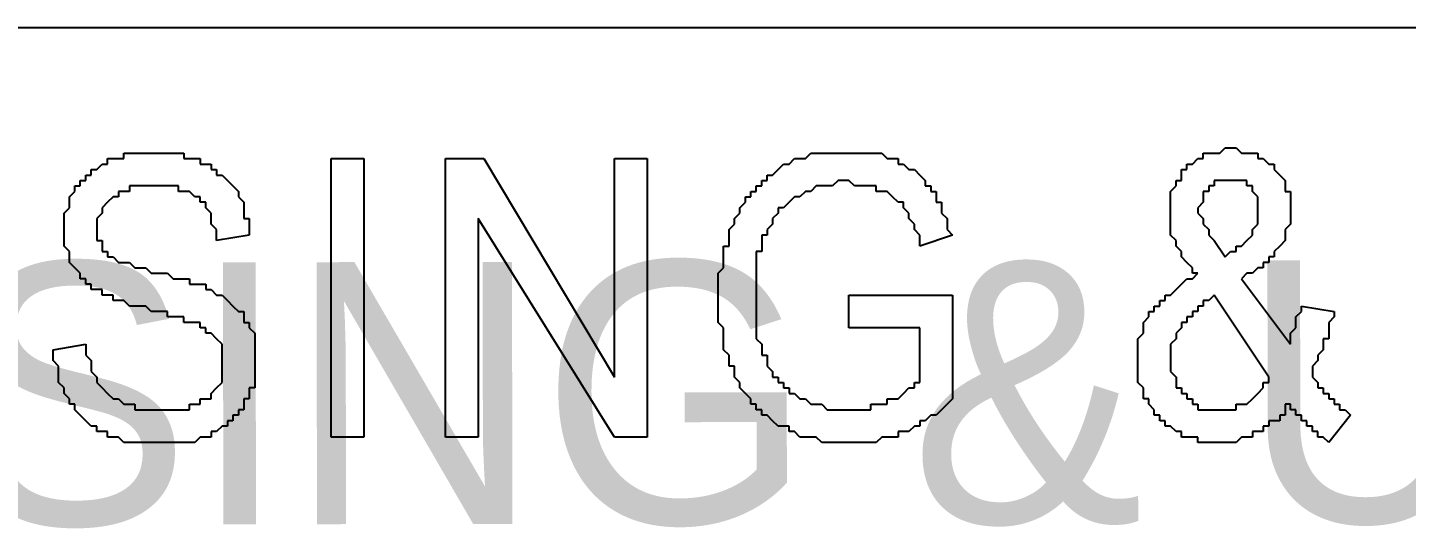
# Model space of a CAD drawing. Header units: millimetres. Extents: x 30 to 54214, y -4580 to 38782.
# Drawn here: x 46720 to 48208, y 37140 to 37681 of the extents above; entities that cross this region are included whole.
import ezdxf

# ---------------------------------------------------------------- set-up
doc = ezdxf.new("R2010")
doc.units = ezdxf.units.MM
doc.layers.add('A-ARCH-REF', color=8, linetype='CONTINUOUS')

msp = doc.modelspace()

# ---------------------------------------------------------------- linework, layer by layer
at = {"layer": 'A-ARCH-REF'}
for p, q in [((45617.3, 37681.3), (54214.3, 37681.3)), ((48006.4, 37546), (48012.2, 37551.9)), ((48012.2, 37551.9), (48018.1, 37551.9)), ((48018.1, 37551.9), (48024, 37551.9)), ((48024, 37551.9), (48029.9, 37546)), ((46805.9, 37534.2), (46805.9, 37540.1)), ((46805.9, 37540.1), (46811.8, 37540.1)), ((46811.8, 37540.1), (46817.7, 37540.1)), ((46817.7, 37540.1), (46823.6, 37540.1)), ((46823.6, 37540.1), (46823.6, 37546)), ((46823.6, 37546), (46829.5, 37546)), ((46829.5, 37546), (46835.4, 37546)), ((46835.4, 37546), (46841.3, 37546)), ((46841.3, 37546), (46847.1, 37546)), ((46847.1, 37546), (46853, 37546)), ((46853, 37546), (46858.9, 37546)), ((46858.9, 37546), (46864.8, 37546)), ((46864.8, 37546), (46870.7, 37546)), ((46870.7, 37546), (46876.6, 37546)), ((46876.6, 37546), (46882.4, 37546)), ((46882.4, 37546), (46888.3, 37546)), ((46888.3, 37546), (46888.3, 37540.1)), ((46888.3, 37540.1), (46894.2, 37540.1)), ((46894.2, 37540.1), (46900.1, 37540.1)), ((46900.1, 37540.1), (46906, 37540.1)), ((46906, 37540.1), (46906, 37534.2)), ((47047.2, 37240), (47047.2, 37540.1)), ((47047.2, 37540.1), (47082.5, 37540.1)), ((47082.5, 37540.1), (47082.5, 37240)), ((47170.8, 37240), (47170.8, 37540.1)), ((47170.8, 37540.1), (47212, 37540.1)), ((47212, 37540.1), (47353.2, 37304.7)), ((47353.2, 37304.7), (47353.2, 37540.1)), ((47353.2, 37540.1), (47388.5, 37540.1)), ((47388.5, 37540.1), (47388.5, 37240)), ((47541.5, 37534.2), (47547.4, 37540.1)), ((47547.4, 37540.1), (47553.3, 37540.1)), ((47553.3, 37540.1), (47559.1, 37540.1)), ((47559.1, 37540.1), (47565, 37546)), ((47565, 37546), (47570.9, 37546)), ((47570.9, 37546), (47576.8, 37546)), ((47576.8, 37546), (47582.7, 37546)), ((47582.7, 37546), (47588.6, 37546)), ((47588.6, 37546), (47594.4, 37546)), ((47594.4, 37546), (47600.3, 37546)), ((47600.3, 37546), (47606.2, 37546)), ((47606.2, 37546), (47612.1, 37546)), ((47612.1, 37546), (47618, 37546)), ((47618, 37546), (47623.9, 37546)), ((47623.9, 37546), (47629.8, 37546)), ((47629.8, 37546), (47635.6, 37546)), ((47635.6, 37546), (47641.5, 37546)), ((47641.5, 37546), (47647.4, 37540.1)), ((47647.4, 37540.1), (47653.3, 37540.1)), ((47653.3, 37540.1), (47659.2, 37540.1)), ((47659.2, 37540.1), (47659.2, 37534.2)), ((47976.9, 37534.2), (47982.8, 37540.1)), ((47982.8, 37540.1), (47988.7, 37540.1)), ((47988.7, 37540.1), (47988.7, 37546)), ((47988.7, 37546), (47994.6, 37546)), ((47994.6, 37546), (48000.5, 37546)), ((48000.5, 37546), (48006.4, 37546)), ((48029.9, 37546), (48035.8, 37546)), ((48035.8, 37546), (48041.7, 37546)), ((48041.7, 37546), (48047.5, 37546)), ((48047.5, 37546), (48047.5, 37540.1)), ((48047.5, 37540.1), (48053.4, 37540.1)), ((48053.4, 37540.1), (48059.3, 37534.2)), ((46782.4, 37516.5), (46782.4, 37522.4)), ((46782.4, 37522.4), (46788.3, 37522.4)), ((46788.3, 37522.4), (46788.3, 37528.3)), ((46788.3, 37528.3), (46794.2, 37528.3)), ((46794.2, 37528.3), (46800.1, 37534.2)), ((46800.1, 37534.2), (46805.9, 37534.2)), ((46906, 37534.2), (46911.9, 37534.2)), ((46911.9, 37534.2), (46917.8, 37534.2)), ((46917.8, 37534.2), (46917.8, 37528.3)), ((46917.8, 37528.3), (46923.6, 37528.3)), ((46923.6, 37528.3), (46923.6, 37522.4)), ((46923.6, 37522.4), (46929.5, 37522.4)), ((46929.5, 37522.4), (46935.4, 37516.5)), ((47518, 37516.5), (47518, 37522.4)), ((47518, 37522.4), (47523.8, 37522.4)), ((47523.8, 37522.4), (47529.7, 37528.3)), ((47529.7, 37528.3), (47535.6, 37534.2)), ((47535.6, 37534.2), (47541.5, 37534.2)), ((47659.2, 37534.2), (47665.1, 37534.2)), ((47665.1, 37534.2), (47670.9, 37528.3)), ((47670.9, 37528.3), (47676.8, 37528.3)), ((47676.8, 37528.3), (47682.7, 37522.4)), ((47682.7, 37522.4), (47688.6, 37516.5)), ((47965.2, 37522.4), (47965.2, 37528.3)), ((47965.2, 37528.3), (47971, 37528.3)), ((47965.2, 37516.5), (47965.2, 37522.4)), ((47971, 37528.3), (47971, 37534.2)), ((47971, 37534.2), (47976.9, 37534.2)), ((48059.3, 37534.2), (48065.2, 37534.2)), ((48065.2, 37534.2), (48065.2, 37528.3)), ((48065.2, 37528.3), (48071.1, 37522.4)), ((48071.1, 37522.4), (48077, 37516.5)), ((46770.6, 37504.8), (46770.6, 37510.7)), ((46770.6, 37510.7), (46776.5, 37510.7)), ((46776.5, 37510.7), (46776.5, 37516.5)), ((46776.5, 37516.5), (46782.4, 37516.5)), ((46835.4, 37510.7), (46829.5, 37510.7)), ((46829.5, 37510.7), (46829.5, 37504.8)), ((46841.3, 37510.7), (46835.4, 37510.7)), ((46847.1, 37510.7), (46841.3, 37510.7)), ((46853, 37510.7), (46847.1, 37510.7)), ((46858.9, 37510.7), (46853, 37510.7)), ((46864.8, 37510.7), (46858.9, 37510.7)), ((46870.7, 37510.7), (46864.8, 37510.7)), ((46876.6, 37510.7), (46870.7, 37510.7)), ((46882.4, 37510.7), (46876.6, 37510.7)), ((46882.4, 37504.8), (46882.4, 37510.7)), ((46935.4, 37516.5), (46941.3, 37510.7)), ((46941.3, 37510.7), (46947.2, 37504.8)), ((47506.2, 37504.8), (47506.2, 37510.7)), ((47506.2, 37510.7), (47512.1, 37510.7)), ((47512.1, 37510.7), (47512.1, 37516.5)), ((47512.1, 37516.5), (47518, 37516.5)), ((47570.9, 37510.7), (47565, 37504.8)), ((47576.8, 37510.7), (47570.9, 37510.7)), ((47582.7, 37510.7), (47576.8, 37510.7)), ((47588.6, 37510.7), (47582.7, 37510.7)), ((47594.4, 37516.5), (47588.6, 37510.7)), ((47600.3, 37516.5), (47594.4, 37516.5)), ((47606.2, 37516.5), (47600.3, 37516.5)), ((47612.1, 37510.7), (47606.2, 37516.5)), ((47618, 37510.7), (47612.1, 37510.7)), ((47623.9, 37510.7), (47618, 37510.7)), ((47629.8, 37510.7), (47623.9, 37510.7)), ((47635.6, 37510.7), (47629.8, 37510.7)), ((47635.6, 37504.8), (47635.6, 37510.7)), ((47688.6, 37516.5), (47688.6, 37510.7)), ((47688.6, 37510.7), (47694.5, 37510.7)), ((47694.5, 37510.7), (47694.5, 37504.8)), ((47953.4, 37504.8), (47959.3, 37510.7)), ((47959.3, 37510.7), (47959.3, 37516.5)), ((47959.3, 37516.5), (47965.2, 37516.5)), ((48000.5, 37510.7), (47994.6, 37510.7)), ((47994.6, 37510.7), (47994.6, 37504.8)), ((48006.4, 37516.5), (48000.5, 37516.5)), ((48000.5, 37516.5), (48000.5, 37510.7)), ((48012.2, 37516.5), (48006.4, 37516.5)), ((48018.1, 37516.5), (48012.2, 37516.5)), ((48024, 37516.5), (48018.1, 37516.5)), ((48029.9, 37516.5), (48024, 37516.5)), ((48035.8, 37516.5), (48029.9, 37516.5)), ((48035.8, 37510.7), (48035.8, 37516.5)), ((48041.7, 37510.7), (48035.8, 37510.7)), ((48041.7, 37504.8), (48041.7, 37510.7)), ((48077, 37516.5), (48077, 37510.7)), ((48077, 37510.7), (48077, 37504.8)), ((46764.8, 37498.9), (46770.6, 37504.8)), ((46764.8, 37493), (46764.8, 37498.9)), ((46764.8, 37487.1), (46764.8, 37493)), ((46805.9, 37493), (46800.1, 37487.1)), ((46811.8, 37498.9), (46805.9, 37493)), ((46817.7, 37498.9), (46811.8, 37498.9)), ((46823.6, 37504.8), (46817.7, 37504.8)), ((46817.7, 37504.8), (46817.7, 37498.9)), ((46829.5, 37504.8), (46823.6, 37504.8)), ((46888.3, 37504.8), (46882.4, 37504.8)), ((46894.2, 37504.8), (46888.3, 37504.8)), ((46900.1, 37498.9), (46894.2, 37504.8)), ((46906, 37498.9), (46900.1, 37498.9)), ((46906, 37493), (46906, 37498.9)), ((46911.9, 37493), (46906, 37493)), ((46911.9, 37487.1), (46911.9, 37493)), ((46947.2, 37504.8), (46947.2, 37498.9)), ((46947.2, 37498.9), (46953.1, 37493)), ((46953.1, 37493), (46953.1, 37487.1)), ((47488.5, 37487.1), (47494.4, 37493)), ((47494.4, 37493), (47494.4, 37498.9)), ((47494.4, 37498.9), (47500.3, 37498.9)), ((47500.3, 37498.9), (47500.3, 37504.8)), ((47500.3, 37504.8), (47506.2, 37504.8)), ((47541.5, 37493), (47535.6, 37487.1)), ((47547.4, 37498.9), (47541.5, 37493)), ((47553.3, 37498.9), (47547.4, 37498.9)), ((47559.1, 37504.8), (47553.3, 37498.9)), ((47565, 37504.8), (47559.1, 37504.8)), ((47641.5, 37504.8), (47635.6, 37504.8)), ((47647.4, 37504.8), (47641.5, 37504.8)), ((47653.3, 37498.9), (47647.4, 37504.8)), ((47659.2, 37493), (47653.3, 37498.9)), ((47665.1, 37493), (47659.2, 37493)), ((47665.1, 37487.1), (47665.1, 37493)), ((47694.5, 37504.8), (47700.4, 37504.8)), ((47700.4, 37504.8), (47700.4, 37498.9)), ((47700.4, 37498.9), (47700.4, 37493)), ((47700.4, 37493), (47706.2, 37493)), ((47706.2, 37493), (47706.2, 37487.1)), ((47953.4, 37498.9), (47953.4, 37504.8)), ((47953.4, 37493), (47953.4, 37498.9)), ((47953.4, 37487.1), (47953.4, 37493)), ((47988.7, 37493), (47982.8, 37487.1)), ((47994.6, 37504.8), (47988.7, 37504.8)), ((47988.7, 37504.8), (47988.7, 37498.9)), ((47988.7, 37498.9), (47988.7, 37493)), ((48047.5, 37498.9), (48041.7, 37504.8)), ((48047.5, 37493), (48047.5, 37498.9)), ((48047.5, 37487.1), (48047.5, 37493)), ((48077, 37504.8), (48082.8, 37504.8)), ((48082.8, 37504.8), (48082.8, 37498.9)), ((48082.8, 37498.9), (48082.8, 37493)), ((48082.8, 37493), (48082.8, 37487.1)), ((46758.9, 37481.2), (46764.8, 37487.1)), ((46758.9, 37475.4), (46758.9, 37481.2)), ((46800.1, 37481.2), (46794.2, 37475.4)), ((46800.1, 37487.1), (46800.1, 37481.2)), ((46917.8, 37481.2), (46911.9, 37487.1)), ((46917.8, 37475.4), (46917.8, 37481.2)), ((46953.1, 37487.1), (46953.1, 37481.2)), ((46953.1, 37481.2), (46953.1, 37475.4)), ((47482.6, 37475.4), (47488.5, 37481.2)), ((47488.5, 37481.2), (47488.5, 37487.1)), ((47529.7, 37481.2), (47523.8, 37475.4)), ((47535.6, 37487.1), (47529.7, 37487.1)), ((47529.7, 37487.1), (47529.7, 37481.2)), ((47670.9, 37481.2), (47665.1, 37487.1)), ((47670.9, 37475.4), (47670.9, 37481.2)), ((47706.2, 37487.1), (47706.2, 37481.2)), ((47706.2, 37481.2), (47712.1, 37475.4)), ((47953.4, 37481.2), (47953.4, 37487.1)), ((47953.4, 37475.4), (47953.4, 37481.2)), ((47982.8, 37487.1), (47982.8, 37481.2)), ((47982.8, 37481.2), (47988.7, 37475.4)), ((48047.5, 37481.2), (48047.5, 37487.1)), ((48047.5, 37475.4), (48047.5, 37481.2)), ((48082.8, 37487.1), (48082.8, 37481.2)), ((48082.8, 37481.2), (48082.8, 37475.4)), ((46758.9, 37469.5), (46758.9, 37475.4)), ((46758.9, 37463.6), (46758.9, 37469.5)), ((46758.9, 37457.7), (46758.9, 37463.6)), ((46794.2, 37475.4), (46794.2, 37469.5)), ((46794.2, 37469.5), (46794.2, 37463.6)), ((46794.2, 37463.6), (46794.2, 37457.7)), ((46917.8, 37469.5), (46917.8, 37475.4)), ((46923.6, 37463.6), (46917.8, 37469.5)), ((46923.6, 37457.7), (46923.6, 37463.6)), ((46953.1, 37475.4), (46958.9, 37475.4)), ((46958.9, 37475.4), (46958.9, 37469.5)), ((46958.9, 37469.5), (46958.9, 37463.6)), ((46958.9, 37463.6), (46958.9, 37457.7)), ((47353.2, 37240), (47206.1, 37475.4)), ((47206.1, 37475.4), (47206.1, 37240)), ((47476.8, 37463.6), (47482.6, 37469.5)), ((47476.8, 37457.7), (47476.8, 37463.6)), ((47482.6, 37469.5), (47482.6, 37475.4)), ((47523.8, 37469.5), (47518, 37463.6)), ((47518, 37463.6), (47518, 37457.7)), ((47523.8, 37475.4), (47523.8, 37469.5)), ((47676.8, 37469.5), (47670.9, 37475.4)), ((47676.8, 37463.6), (47676.8, 37469.5)), ((47682.7, 37457.7), (47676.8, 37463.6)), ((47712.1, 37475.4), (47712.1, 37469.5)), ((47712.1, 37469.5), (47712.1, 37463.6)), ((47712.1, 37463.6), (47718, 37457.7)), ((47953.4, 37469.5), (47953.4, 37475.4)), ((47953.4, 37463.6), (47953.4, 37469.5)), ((47953.4, 37457.7), (47953.4, 37463.6)), ((47988.7, 37475.4), (47988.7, 37469.5)), ((47988.7, 37469.5), (47994.6, 37463.6)), ((47994.6, 37463.6), (47994.6, 37457.7)), ((48041.7, 37463.6), (48047.5, 37469.5)), ((48041.7, 37457.7), (48041.7, 37463.6)), ((48047.5, 37469.5), (48047.5, 37475.4)), ((48082.8, 37469.5), (48077, 37463.6)), ((48077, 37463.6), (48077, 37457.7)), ((48082.8, 37475.4), (48082.8, 37469.5)), ((46758.9, 37451.8), (46758.9, 37457.7)), ((46758.9, 37445.9), (46758.9, 37451.8)), ((46794.2, 37457.7), (46794.2, 37451.8)), ((46794.2, 37451.8), (46800.1, 37451.8)), ((46800.1, 37451.8), (46800.1, 37445.9)), ((46958.9, 37457.7), (46923.6, 37451.8)), ((46923.6, 37451.8), (46923.6, 37457.7)), ((47476.8, 37451.8), (47476.8, 37457.7)), ((47476.8, 37445.9), (47476.8, 37451.8)), ((47518, 37457.7), (47512.1, 37457.7)), ((47512.1, 37457.7), (47512.1, 37451.8)), ((47512.1, 37451.8), (47512.1, 37445.9)), ((47718, 37457.7), (47682.7, 37445.9)), ((47682.7, 37451.8), (47682.7, 37457.7)), ((47682.7, 37445.9), (47682.7, 37451.8)), ((47959.3, 37451.8), (47953.4, 37457.7)), ((47959.3, 37445.9), (47959.3, 37451.8)), ((47994.6, 37457.7), (48000.5, 37451.8)), ((48000.5, 37451.8), (48012.2, 37434.2)), ((48029.9, 37445.9), (48035.8, 37451.8)), ((48035.8, 37451.8), (48041.7, 37457.7)), ((48077, 37451.8), (48071.1, 37445.9)), ((48077, 37457.7), (48077, 37451.8)), ((46764.8, 37440), (46758.9, 37445.9)), ((46764.8, 37434.2), (46764.8, 37440)), ((46764.8, 37428.3), (46764.8, 37434.2)), ((46800.1, 37445.9), (46800.1, 37440)), ((46800.1, 37440), (46805.9, 37440)), ((46805.9, 37440), (46805.9, 37434.2)), ((46805.9, 37434.2), (46811.8, 37434.2)), ((46811.8, 37434.2), (46817.7, 37428.3)), ((47470.9, 37440), (47470.9, 37445.9)), ((47470.9, 37445.9), (47476.8, 37445.9)), ((47470.9, 37434.2), (47470.9, 37440)), ((47470.9, 37428.3), (47470.9, 37434.2)), ((47512.1, 37440), (47506.2, 37440)), ((47506.2, 37440), (47506.2, 37434.2)), ((47506.2, 37434.2), (47506.2, 37428.3)), ((47512.1, 37445.9), (47512.1, 37440)), ((47965.2, 37440), (47959.3, 37445.9)), ((47965.2, 37434.2), (47965.2, 37440)), ((47971, 37428.3), (47965.2, 37434.2)), ((48012.2, 37434.2), (48018.1, 37440)), ((48018.1, 37440), (48024, 37440)), ((48024, 37440), (48024, 37445.9)), ((48024, 37445.9), (48029.9, 37445.9)), ((48065.2, 37434.2), (48059.3, 37434.2)), ((48059.3, 37434.2), (48059.3, 37428.3)), ((48071.1, 37445.9), (48065.2, 37440)), ((48065.2, 37440), (48065.2, 37434.2)), ((46770.6, 37422.4), (46764.8, 37428.3)), ((46776.5, 37416.5), (46770.6, 37422.4)), ((46817.7, 37428.3), (46823.6, 37428.3)), ((46823.6, 37428.3), (46829.5, 37428.3)), ((46829.5, 37428.3), (46835.4, 37422.4)), ((46835.4, 37422.4), (46841.3, 37422.4)), ((46841.3, 37422.4), (46847.1, 37422.4)), ((46847.1, 37422.4), (46853, 37416.5)), ((47465, 37416.5), (47470.9, 37422.4)), ((47470.9, 37422.4), (47470.9, 37428.3)), ((47506.2, 37428.3), (47506.2, 37422.4)), ((47506.2, 37422.4), (47506.2, 37416.5)), ((47976.9, 37422.4), (47971, 37428.3)), ((47976.9, 37416.5), (47976.9, 37422.4)), ((48047.5, 37422.4), (48041.7, 37416.5)), ((48053.4, 37422.4), (48047.5, 37422.4)), ((48059.3, 37428.3), (48053.4, 37428.3)), ((48053.4, 37428.3), (48053.4, 37422.4)), ((46776.5, 37410.6), (46776.5, 37416.5)), ((46782.4, 37410.6), (46776.5, 37410.6)), ((46782.4, 37404.7), (46782.4, 37410.6)), ((46788.3, 37404.7), (46782.4, 37404.7)), ((46788.3, 37398.9), (46788.3, 37404.7)), ((46853, 37416.5), (46858.9, 37416.5)), ((46858.9, 37416.5), (46864.8, 37416.5)), ((46864.8, 37416.5), (46870.7, 37416.5)), ((46870.7, 37416.5), (46876.6, 37410.6)), ((46876.6, 37410.6), (46882.4, 37410.6)), ((46882.4, 37410.6), (46888.3, 37410.6)), ((46888.3, 37410.6), (46894.2, 37410.6)), ((46894.2, 37410.6), (46894.2, 37404.7)), ((46894.2, 37404.7), (46900.1, 37404.7)), ((46900.1, 37404.7), (46906, 37404.7)), ((46906, 37404.7), (46911.9, 37404.7)), ((46911.9, 37404.7), (46911.9, 37398.9)), ((47465, 37410.6), (47465, 37416.5)), ((47465, 37404.7), (47465, 37410.6)), ((47465, 37398.9), (47465, 37404.7)), ((47506.2, 37416.5), (47506.2, 37410.6)), ((47506.2, 37410.6), (47506.2, 37404.7)), ((47506.2, 37404.7), (47506.2, 37398.9)), ((47959.3, 37398.9), (47965.2, 37404.7)), ((47965.2, 37404.7), (47971, 37410.6)), ((47971, 37410.6), (47976.9, 37410.6)), ((47976.9, 37410.6), (47982.8, 37416.5)), ((47982.8, 37416.5), (47976.9, 37416.5)), ((48035.8, 37416.5), (48029.9, 37410.6)), ((48029.9, 37410.6), (48082.8, 37340)), ((48041.7, 37416.5), (48035.8, 37416.5)), ((46794.2, 37398.9), (46788.3, 37398.9)), ((46800.1, 37398.9), (46794.2, 37398.9)), ((46800.1, 37393), (46800.1, 37398.9)), ((46805.9, 37393), (46800.1, 37393)), ((46811.8, 37393), (46805.9, 37393)), ((46811.8, 37387.1), (46811.8, 37393)), ((46817.7, 37387.1), (46811.8, 37387.1)), ((46823.6, 37387.1), (46817.7, 37387.1)), ((46829.5, 37381.2), (46823.6, 37387.1)), ((46911.9, 37398.9), (46917.8, 37398.9)), ((46917.8, 37398.9), (46923.6, 37393)), ((46923.6, 37393), (46929.5, 37393)), ((46929.5, 37393), (46935.4, 37387.1)), ((46935.4, 37387.1), (46941.3, 37381.2)), ((47465, 37393), (47465, 37398.9)), ((47465, 37387.1), (47465, 37393)), ((47465, 37381.2), (47465, 37387.1)), ((47506.2, 37398.9), (47506.2, 37393)), ((47506.2, 37393), (47506.2, 37387.1)), ((47506.2, 37387.1), (47506.2, 37381.2)), ((47606.2, 37357.7), (47606.2, 37393)), ((47606.2, 37393), (47718, 37393)), ((47718, 37393), (47718, 37281.2)), ((47941.6, 37381.2), (47941.6, 37387.1)), ((47941.6, 37387.1), (47947.5, 37387.1)), ((47947.5, 37387.1), (47947.5, 37393)), ((47947.5, 37393), (47953.4, 37393)), ((47953.4, 37393), (47959.3, 37398.9)), ((47994.6, 37387.1), (47988.7, 37387.1)), ((47988.7, 37387.1), (47988.7, 37381.2)), ((48000.5, 37393), (47994.6, 37387.1)), ((48059.3, 37304.7), (48000.5, 37393)), ((46835.4, 37381.2), (46829.5, 37381.2)), ((46841.3, 37381.2), (46835.4, 37381.2)), ((46847.1, 37381.2), (46841.3, 37381.2)), ((46853, 37375.3), (46847.1, 37381.2)), ((46858.9, 37375.3), (46853, 37375.3)), ((46864.8, 37375.3), (46858.9, 37375.3)), ((46870.7, 37375.3), (46864.8, 37375.3)), ((46870.7, 37369.4), (46870.7, 37375.3)), ((46941.3, 37381.2), (46947.2, 37375.3)), ((46947.2, 37375.3), (46953.1, 37375.3)), ((46953.1, 37375.3), (46953.1, 37369.4)), ((47465, 37375.3), (47465, 37381.2)), ((47465, 37369.4), (47465, 37375.3)), ((47506.2, 37381.2), (47506.2, 37375.3)), ((47506.2, 37375.3), (47506.2, 37369.4)), ((47929.9, 37369.4), (47929.9, 37375.3)), ((47929.9, 37375.3), (47935.7, 37375.3)), ((47935.7, 37375.3), (47935.7, 37381.2)), ((47935.7, 37381.2), (47941.6, 37381.2)), ((47982.8, 37375.3), (47976.9, 37375.3)), ((47976.9, 37375.3), (47976.9, 37369.4)), ((47988.7, 37381.2), (47982.8, 37381.2)), ((47982.8, 37381.2), (47982.8, 37375.3)), ((48088.7, 37369.4), (48094.6, 37375.3)), ((48094.6, 37375.3), (48094.6, 37381.2)), ((48094.6, 37381.2), (48129.9, 37375.3)), ((48129.9, 37375.3), (48129.9, 37369.4)), ((46876.6, 37369.4), (46870.7, 37369.4)), ((46882.4, 37369.4), (46876.6, 37369.4)), ((46888.3, 37369.4), (46882.4, 37369.4)), ((46888.3, 37363.6), (46888.3, 37369.4)), ((46894.2, 37363.6), (46888.3, 37363.6)), ((46900.1, 37363.6), (46894.2, 37363.6)), ((46906, 37363.6), (46900.1, 37363.6)), ((46906, 37357.7), (46906, 37363.6)), ((46911.9, 37357.7), (46906, 37357.7)), ((46911.9, 37351.8), (46911.9, 37357.7)), ((46953.1, 37369.4), (46953.1, 37363.6)), ((46953.1, 37363.6), (46958.9, 37363.6)), ((46958.9, 37363.6), (46958.9, 37357.7)), ((46958.9, 37357.7), (46964.8, 37351.8)), ((47465, 37363.6), (47465, 37369.4)), ((47470.9, 37357.7), (47465, 37363.6)), ((47470.9, 37351.8), (47470.9, 37357.7)), ((47506.2, 37369.4), (47506.2, 37363.6)), ((47506.2, 37363.6), (47506.2, 37357.7)), ((47506.2, 37357.7), (47506.2, 37351.8)), ((47682.7, 37357.7), (47606.2, 37357.7)), ((47682.7, 37298.8), (47682.7, 37357.7)), ((47924, 37363.6), (47929.9, 37369.4)), ((47924, 37357.7), (47924, 37363.6)), ((47924, 37351.8), (47924, 37357.7)), ((47965.2, 37357.7), (47959.3, 37351.8)), ((47971, 37363.6), (47965.2, 37363.6)), ((47965.2, 37363.6), (47965.2, 37357.7)), ((47976.9, 37369.4), (47971, 37369.4)), ((47971, 37369.4), (47971, 37363.6)), ((48082.8, 37351.8), (48088.7, 37357.7)), ((48088.7, 37363.6), (48088.7, 37369.4)), ((48088.7, 37357.7), (48088.7, 37363.6)), ((48129.9, 37369.4), (48124, 37363.6)), ((48124, 37363.6), (48124, 37357.7)), ((48124, 37357.7), (48124, 37351.8)), ((46917.8, 37351.8), (46911.9, 37351.8)), ((46923.6, 37345.9), (46917.8, 37351.8)), ((46929.5, 37340), (46923.6, 37345.9)), ((46964.8, 37351.8), (46964.8, 37345.9)), ((46964.8, 37345.9), (46964.8, 37340)), ((47470.9, 37345.9), (47470.9, 37351.8)), ((47470.9, 37340), (47470.9, 37345.9)), ((47506.2, 37351.8), (47506.2, 37345.9)), ((47506.2, 37345.9), (47512.1, 37340)), ((47918.1, 37345.9), (47924, 37351.8)), ((47918.1, 37340), (47918.1, 37345.9)), ((47959.3, 37345.9), (47953.4, 37340)), ((47959.3, 37351.8), (47959.3, 37345.9)), ((48082.8, 37345.9), (48082.8, 37351.8)), ((48082.8, 37340), (48082.8, 37345.9)), ((48124, 37345.9), (48118.2, 37345.9)), ((48118.2, 37345.9), (48118.2, 37340)), ((48124, 37351.8), (48124, 37345.9)), ((46747.1, 37334.1), (46782.4, 37340)), ((46747.1, 37328.2), (46747.1, 37334.1)), ((46747.1, 37322.4), (46747.1, 37328.2)), ((46782.4, 37340), (46782.4, 37334.1)), ((46782.4, 37334.1), (46782.4, 37328.2)), ((46782.4, 37328.2), (46788.3, 37322.4)), ((46929.5, 37334.1), (46929.5, 37340)), ((46929.5, 37328.2), (46929.5, 37334.1)), ((46929.5, 37322.4), (46929.5, 37328.2)), ((46964.8, 37340), (46964.8, 37334.1)), ((46964.8, 37334.1), (46964.8, 37328.2)), ((46964.8, 37328.2), (46964.8, 37322.4)), ((47470.9, 37334.1), (47470.9, 37340)), ((47476.8, 37328.2), (47470.9, 37334.1)), ((47476.8, 37322.4), (47476.8, 37328.2)), ((47512.1, 37340), (47512.1, 37334.1)), ((47512.1, 37334.1), (47512.1, 37328.2)), ((47512.1, 37328.2), (47518, 37328.2)), ((47518, 37328.2), (47518, 37322.4)), ((47918.1, 37334.1), (47918.1, 37340)), ((47918.1, 37328.2), (47918.1, 37334.1)), ((47918.1, 37322.4), (47918.1, 37328.2)), ((47953.4, 37340), (47953.4, 37334.1)), ((47953.4, 37334.1), (47953.4, 37328.2)), ((47953.4, 37328.2), (47953.4, 37322.4)), ((48118.2, 37334.1), (48112.3, 37328.2)), ((48112.3, 37328.2), (48112.3, 37322.4)), ((48118.2, 37340), (48118.2, 37334.1)), ((46753, 37316.5), (46747.1, 37322.4)), ((46753, 37310.6), (46753, 37316.5)), ((46788.3, 37322.4), (46788.3, 37316.5)), ((46788.3, 37316.5), (46788.3, 37310.6)), ((46929.5, 37316.5), (46929.5, 37322.4)), ((46929.5, 37310.6), (46929.5, 37316.5)), ((46964.8, 37322.4), (46964.8, 37316.5)), ((46964.8, 37316.5), (46964.8, 37310.6)), ((47476.8, 37316.5), (47476.8, 37322.4)), ((47482.6, 37316.5), (47476.8, 37316.5)), ((47482.6, 37310.6), (47482.6, 37316.5)), ((47518, 37322.4), (47518, 37316.5)), ((47518, 37316.5), (47523.8, 37310.6)), ((47918.1, 37316.5), (47918.1, 37322.4)), ((47918.1, 37310.6), (47918.1, 37316.5)), ((47953.4, 37322.4), (47953.4, 37316.5)), ((47953.4, 37316.5), (47953.4, 37310.6)), ((48112.3, 37322.4), (48106.4, 37316.5)), ((48106.4, 37316.5), (48106.4, 37310.6)), ((46753, 37304.7), (46753, 37310.6)), ((46753, 37298.8), (46753, 37304.7)), ((46758.9, 37292.9), (46753, 37298.8)), ((46788.3, 37310.6), (46794.2, 37304.7)), ((46794.2, 37304.7), (46794.2, 37298.8)), ((46794.2, 37298.8), (46800.1, 37292.9)), ((46923.6, 37292.9), (46929.5, 37298.8)), ((46929.5, 37304.7), (46929.5, 37310.6)), ((46929.5, 37298.8), (46929.5, 37304.7)), ((46964.8, 37310.6), (46964.8, 37304.7)), ((46964.8, 37304.7), (46964.8, 37298.8)), ((46964.8, 37298.8), (46964.8, 37292.9)), ((47482.6, 37304.7), (47482.6, 37310.6)), ((47488.5, 37298.8), (47482.6, 37304.7)), ((47488.5, 37292.9), (47488.5, 37298.8)), ((47523.8, 37310.6), (47523.8, 37304.7)), ((47523.8, 37304.7), (47529.7, 37304.7)), ((47529.7, 37304.7), (47529.7, 37298.8)), ((47529.7, 37298.8), (47535.6, 37298.8)), ((47535.6, 37298.8), (47535.6, 37292.9)), ((47676.8, 37292.9), (47676.8, 37298.8)), ((47676.8, 37298.8), (47682.7, 37298.8)), ((47918.1, 37304.7), (47918.1, 37310.6)), ((47918.1, 37298.8), (47918.1, 37304.7)), ((47924, 37292.9), (47918.1, 37298.8)), ((47953.4, 37310.6), (47959.3, 37304.7)), ((47959.3, 37304.7), (47959.3, 37298.8)), ((47959.3, 37298.8), (47959.3, 37292.9)), ((48053.4, 37292.9), (48053.4, 37298.8)), ((48053.4, 37298.8), (48059.3, 37298.8)), ((48059.3, 37298.8), (48059.3, 37304.7)), ((48106.4, 37310.6), (48106.4, 37304.7)), ((48106.4, 37304.7), (48112.3, 37298.8)), ((48112.3, 37298.8), (48112.3, 37292.9)), ((46758.9, 37287.1), (46758.9, 37292.9)), ((46764.8, 37281.2), (46758.9, 37287.1)), ((46800.1, 37292.9), (46805.9, 37287.1)), ((46805.9, 37287.1), (46811.8, 37281.2)), ((46917.8, 37287.1), (46923.6, 37292.9)), ((46917.8, 37281.2), (46917.8, 37287.1)), ((46964.8, 37292.9), (46958.9, 37292.9)), ((46958.9, 37292.9), (46958.9, 37287.1)), ((46958.9, 37287.1), (46958.9, 37281.2)), ((47494.4, 37287.1), (47488.5, 37292.9)), ((47500.3, 37281.2), (47494.4, 37287.1)), ((47535.6, 37292.9), (47541.5, 37292.9)), ((47541.5, 37292.9), (47541.5, 37287.1)), ((47541.5, 37287.1), (47547.4, 37287.1)), ((47547.4, 37287.1), (47553.3, 37281.2)), ((47659.2, 37281.2), (47665.1, 37287.1)), ((47665.1, 37287.1), (47670.9, 37292.9)), ((47670.9, 37292.9), (47676.8, 37292.9)), ((47924, 37287.1), (47924, 37292.9)), ((47924, 37281.2), (47924, 37287.1)), ((47959.3, 37292.9), (47965.2, 37292.9)), ((47965.2, 37292.9), (47965.2, 37287.1)), ((47965.2, 37287.1), (47971, 37287.1)), ((47971, 37287.1), (47971, 37281.2)), ((48041.7, 37281.2), (48047.5, 37287.1)), ((48047.5, 37287.1), (48053.4, 37292.9)), ((48112.3, 37292.9), (48118.2, 37292.9)), ((48118.2, 37292.9), (48118.2, 37287.1)), ((48118.2, 37287.1), (48124, 37287.1)), ((48124, 37287.1), (48124, 37281.2)), ((46764.8, 37275.3), (46764.8, 37281.2)), ((46770.6, 37275.3), (46764.8, 37275.3)), ((46770.6, 37269.4), (46770.6, 37275.3)), ((46776.5, 37263.5), (46770.6, 37269.4)), ((46811.8, 37281.2), (46817.7, 37281.2)), ((46817.7, 37281.2), (46823.6, 37275.3)), ((46823.6, 37275.3), (46829.5, 37275.3)), ((46829.5, 37275.3), (46835.4, 37275.3)), ((46835.4, 37275.3), (46835.4, 37269.4)), ((46835.4, 37269.4), (46841.3, 37269.4)), ((46841.3, 37269.4), (46847.1, 37269.4)), ((46847.1, 37269.4), (46853, 37269.4)), ((46853, 37269.4), (46858.9, 37269.4)), ((46858.9, 37269.4), (46864.8, 37269.4)), ((46864.8, 37269.4), (46870.7, 37269.4)), ((46870.7, 37269.4), (46876.6, 37269.4)), ((46876.6, 37269.4), (46882.4, 37269.4)), ((46882.4, 37269.4), (46888.3, 37269.4)), ((46888.3, 37269.4), (46894.2, 37269.4)), ((46894.2, 37269.4), (46894.2, 37275.3)), ((46894.2, 37275.3), (46900.1, 37275.3)), ((46900.1, 37275.3), (46906, 37275.3)), ((46906, 37275.3), (46906, 37281.2)), ((46906, 37281.2), (46911.9, 37281.2)), ((46911.9, 37281.2), (46917.8, 37281.2)), ((46953.1, 37269.4), (46947.2, 37269.4)), ((46947.2, 37269.4), (46947.2, 37263.5)), ((46958.9, 37281.2), (46953.1, 37281.2)), ((46953.1, 37281.2), (46953.1, 37275.3)), ((46953.1, 37275.3), (46953.1, 37269.4)), ((47500.3, 37275.3), (47500.3, 37281.2)), ((47506.2, 37275.3), (47500.3, 37275.3)), ((47506.2, 37269.4), (47506.2, 37275.3)), ((47512.1, 37269.4), (47506.2, 37269.4)), ((47512.1, 37263.5), (47512.1, 37269.4)), ((47553.3, 37281.2), (47559.1, 37281.2)), ((47559.1, 37281.2), (47565, 37275.3)), ((47565, 37275.3), (47570.9, 37275.3)), ((47570.9, 37275.3), (47576.8, 37275.3)), ((47576.8, 37275.3), (47582.7, 37269.4)), ((47582.7, 37269.4), (47588.6, 37269.4)), ((47588.6, 37269.4), (47594.4, 37269.4)), ((47594.4, 37269.4), (47600.3, 37269.4)), ((47600.3, 37269.4), (47606.2, 37269.4)), ((47606.2, 37269.4), (47612.1, 37269.4)), ((47612.1, 37269.4), (47618, 37269.4)), ((47618, 37269.4), (47623.9, 37269.4)), ((47623.9, 37269.4), (47629.8, 37269.4)), ((47629.8, 37269.4), (47629.8, 37275.3)), ((47629.8, 37275.3), (47635.6, 37275.3)), ((47635.6, 37275.3), (47641.5, 37275.3)), ((47641.5, 37275.3), (47647.4, 37275.3)), ((47647.4, 37275.3), (47647.4, 37281.2)), ((47647.4, 37281.2), (47653.3, 37281.2)), ((47653.3, 37281.2), (47659.2, 37281.2)), ((47706.2, 37269.4), (47700.4, 37263.5)), ((47712.1, 37275.3), (47706.2, 37269.4)), ((47718, 37281.2), (47712.1, 37275.3)), ((47929.9, 37281.2), (47924, 37281.2)), ((47929.9, 37275.3), (47929.9, 37281.2)), ((47935.7, 37269.4), (47929.9, 37275.3)), ((47935.7, 37263.5), (47935.7, 37269.4)), ((47971, 37281.2), (47976.9, 37281.2)), ((47976.9, 37281.2), (47976.9, 37275.3)), ((47976.9, 37275.3), (47982.8, 37275.3)), ((47982.8, 37275.3), (47982.8, 37269.4)), ((47982.8, 37269.4), (47988.7, 37269.4)), ((47988.7, 37269.4), (47994.6, 37269.4)), ((47994.6, 37269.4), (48000.5, 37269.4)), ((48000.5, 37269.4), (48006.4, 37269.4)), ((48006.4, 37269.4), (48012.2, 37269.4)), ((48012.2, 37269.4), (48018.1, 37269.4)), ((48018.1, 37269.4), (48024, 37269.4)), ((48024, 37269.4), (48024, 37275.3)), ((48024, 37275.3), (48029.9, 37275.3)), ((48029.9, 37275.3), (48035.8, 37275.3)), ((48035.8, 37275.3), (48041.7, 37281.2)), ((48082.8, 37275.3), (48077, 37275.3)), ((48077, 37275.3), (48077, 37269.4)), ((48077, 37269.4), (48077, 37263.5)), ((48082.8, 37269.4), (48082.8, 37275.3)), ((48088.7, 37269.4), (48082.8, 37269.4)), ((48088.7, 37263.5), (48088.7, 37269.4)), ((48124, 37281.2), (48129.9, 37281.2)), ((48129.9, 37281.2), (48129.9, 37275.3)), ((48129.9, 37275.3), (48135.8, 37275.3)), ((48135.8, 37275.3), (48135.8, 37269.4)), ((48135.8, 37269.4), (48141.7, 37269.4)), ((48141.7, 37269.4), (48147.6, 37263.5)), ((46782.4, 37257.6), (46776.5, 37263.5)), ((46788.3, 37251.8), (46782.4, 37257.6)), ((46941.3, 37257.6), (46935.4, 37257.6)), ((46935.4, 37257.6), (46935.4, 37251.8)), ((46947.2, 37263.5), (46941.3, 37263.5)), ((46941.3, 37263.5), (46941.3, 37257.6)), ((47518, 37263.5), (47512.1, 37263.5)), ((47523.8, 37257.6), (47518, 37263.5)), ((47529.7, 37251.8), (47523.8, 37257.6)), ((47688.6, 37257.6), (47682.7, 37257.6)), ((47682.7, 37257.6), (47682.7, 37251.8)), ((47694.5, 37263.5), (47688.6, 37257.6)), ((47700.4, 37263.5), (47694.5, 37263.5)), ((47941.6, 37263.5), (47935.7, 37263.5)), ((47941.6, 37257.6), (47941.6, 37263.5)), ((47947.5, 37257.6), (47941.6, 37257.6)), ((47947.5, 37251.8), (47947.5, 37257.6)), ((48065.2, 37257.6), (48059.3, 37257.6)), ((48059.3, 37257.6), (48059.3, 37251.8)), ((48071.1, 37257.6), (48065.2, 37257.6)), ((48077, 37263.5), (48071.1, 37263.5)), ((48071.1, 37263.5), (48071.1, 37257.6)), ((48094.6, 37263.5), (48088.7, 37263.5)), ((48094.6, 37257.6), (48094.6, 37263.5)), ((48100.5, 37257.6), (48094.6, 37257.6)), ((48100.5, 37251.8), (48100.5, 37257.6)), ((48147.6, 37263.5), (48124, 37234.1)), ((46794.2, 37251.8), (46788.3, 37251.8)), ((46794.2, 37245.9), (46794.2, 37251.8)), ((46800.1, 37245.9), (46794.2, 37245.9)), ((46805.9, 37245.9), (46800.1, 37245.9)), ((46805.9, 37240), (46805.9, 37245.9)), ((46811.8, 37240), (46805.9, 37240)), ((46817.7, 37240), (46811.8, 37240)), ((46823.6, 37234.1), (46817.7, 37240)), ((46906, 37240), (46900.1, 37234.1)), ((46911.9, 37240), (46906, 37240)), ((46917.8, 37240), (46911.9, 37240)), ((46923.6, 37245.9), (46917.8, 37245.9)), ((46917.8, 37245.9), (46917.8, 37240)), ((46929.5, 37251.8), (46923.6, 37245.9)), ((46935.4, 37251.8), (46929.5, 37251.8)), ((47082.5, 37240), (47047.2, 37240)), ((47206.1, 37240), (47170.8, 37240)), ((47388.5, 37240), (47353.2, 37240)), ((47535.6, 37251.8), (47529.7, 37251.8)), ((47541.5, 37251.8), (47535.6, 37251.8)), ((47541.5, 37245.9), (47541.5, 37251.8)), ((47547.4, 37245.9), (47541.5, 37245.9)), ((47553.3, 37240), (47547.4, 37245.9)), ((47559.1, 37240), (47553.3, 37240)), ((47565, 37240), (47559.1, 37240)), ((47570.9, 37240), (47565, 37240)), ((47576.8, 37234.1), (47570.9, 37240)), ((47641.5, 37240), (47635.6, 37234.1)), ((47647.4, 37240), (47641.5, 37240)), ((47653.3, 37240), (47647.4, 37240)), ((47659.2, 37240), (47653.3, 37240)), ((47665.1, 37245.9), (47659.2, 37245.9)), ((47659.2, 37245.9), (47659.2, 37240)), ((47670.9, 37245.9), (47665.1, 37245.9)), ((47676.8, 37251.8), (47670.9, 37245.9)), ((47682.7, 37251.8), (47676.8, 37251.8)), ((47953.4, 37251.8), (47947.5, 37251.8)), ((47959.3, 37245.9), (47953.4, 37251.8)), ((47965.2, 37245.9), (47959.3, 37245.9)), ((47965.2, 37240), (47965.2, 37245.9)), ((47971, 37240), (47965.2, 37240)), ((47976.9, 37240), (47971, 37240)), ((47982.8, 37240), (47976.9, 37240)), ((47982.8, 37234.1), (47982.8, 37240)), ((48029.9, 37240), (48024, 37234.1)), ((48035.8, 37240), (48029.9, 37240)), ((48041.7, 37240), (48035.8, 37240)), ((48047.5, 37245.9), (48041.7, 37245.9)), ((48041.7, 37245.9), (48041.7, 37240)), ((48053.4, 37245.9), (48047.5, 37245.9)), ((48059.3, 37251.8), (48053.4, 37251.8)), ((48053.4, 37251.8), (48053.4, 37245.9)), ((48106.4, 37251.8), (48100.5, 37251.8)), ((48106.4, 37245.9), (48106.4, 37251.8)), ((48112.3, 37245.9), (48106.4, 37245.9)), ((48112.3, 37240), (48112.3, 37245.9)), ((48118.2, 37240), (48112.3, 37240)), ((48124, 37234.1), (48118.2, 37240)), ((46829.5, 37234.1), (46823.6, 37234.1)), ((46835.4, 37234.1), (46829.5, 37234.1)), ((46841.3, 37234.1), (46835.4, 37234.1)), ((46847.1, 37234.1), (46841.3, 37234.1)), ((46853, 37234.1), (46847.1, 37234.1)), ((46858.9, 37234.1), (46853, 37234.1)), ((46864.8, 37234.1), (46858.9, 37234.1)), ((46870.7, 37234.1), (46864.8, 37234.1)), ((46876.6, 37234.1), (46870.7, 37234.1)), ((46882.4, 37234.1), (46876.6, 37234.1)), ((46888.3, 37234.1), (46882.4, 37234.1)), ((46894.2, 37234.1), (46888.3, 37234.1)), ((46900.1, 37234.1), (46894.2, 37234.1)), ((47582.7, 37234.1), (47576.8, 37234.1)), ((47588.6, 37234.1), (47582.7, 37234.1)), ((47594.4, 37234.1), (47588.6, 37234.1)), ((47600.3, 37234.1), (47594.4, 37234.1)), ((47606.2, 37234.1), (47600.3, 37234.1)), ((47612.1, 37234.1), (47606.2, 37234.1)), ((47618, 37234.1), (47612.1, 37234.1)), ((47623.9, 37234.1), (47618, 37234.1)), ((47629.8, 37234.1), (47623.9, 37234.1)), ((47635.6, 37234.1), (47629.8, 37234.1)), ((47988.7, 37234.1), (47982.8, 37234.1)), ((47994.6, 37234.1), (47988.7, 37234.1)), ((48000.5, 37234.1), (47994.6, 37234.1)), ((48006.4, 37234.1), (48000.5, 37234.1)), ((48012.2, 37234.1), (48006.4, 37234.1)), ((48018.1, 37234.1), (48012.2, 37234.1)), ((48024, 37234.1), (48018.1, 37234.1))]:
    msp.add_line(p, q, dxfattribs=at)

# ---------------------------------------------------------------- texts
msp.add_text('HOUSING & URBAN PROJECTS', height=282.413, rotation=0.1043, dxfattribs=at).set_placement((45805, 37143.8))

doc.saveas('drawing.dxf')
